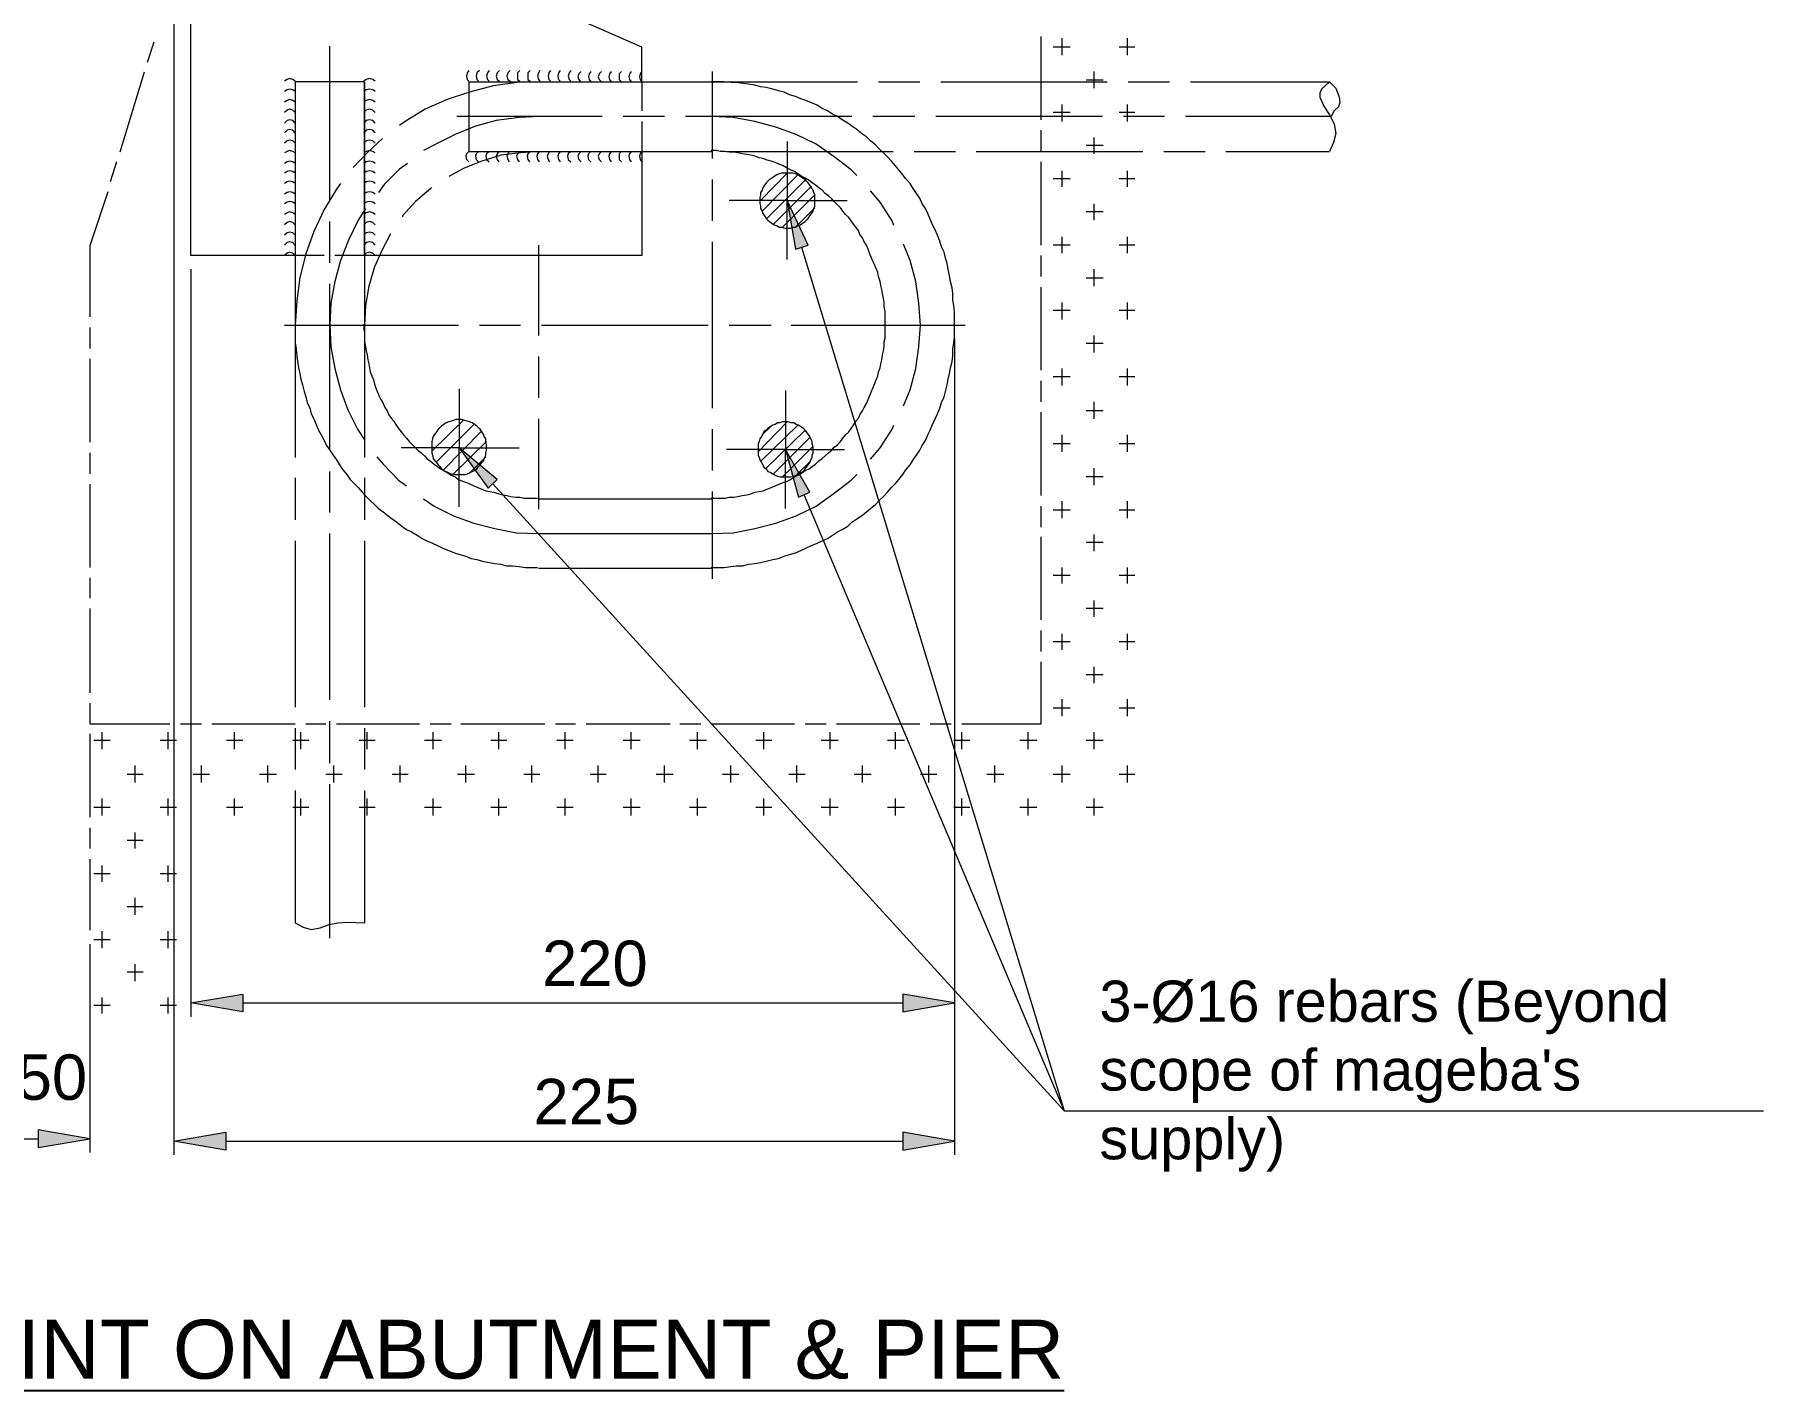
# Model space of a CAD drawing. Extents: x 25837 to 33401, y -1784 to 3293.
# Drawn here: x 26405 to 26583.3, y 2272.7 to 2412.5 of the extents above; entities that cross this region are included whole.
import ezdxf

# ---------------------------------------------------------------- set-up
doc = ezdxf.new("R2010")
doc.units = 0
doc.header["$LTSCALE"] = 200
doc.header["$MEASUREMENT"] = 0
doc.layers.add('DIM', color=152, linetype='CONTINUOUS')
doc.layers.add('H', color=7, linetype='CONTINUOUS', lineweight=100)
doc.layers.add('P', color=250, linetype='CONTINUOUS', lineweight=20)
doc.styles.add('SWISSEL', font='swissl.ttf')

msp = doc.modelspace()

# ---------------------------------------------------------------- hatches: boundary and pattern name
at = {"layer": 'H'}
for points in [[(26483.51, 2390.37), (26484.84, 2390.79), (26482.67, 2395.37)], [(26451.84, 2365.7), (26452.76, 2366.62), (26448.84, 2369.87)], [(26483.84, 2364.79), (26485.01, 2365.29), (26482.51, 2369.7)], [(26426.51, 2313.54), (26426.51, 2311.7), (26421.17, 2312.62)], [(26494.59, 2313.54), (26494.59, 2311.7), (26499.92, 2312.62)], [(26405.42, 2299.54), (26405.42, 2297.7), (26410.76, 2298.62)], [(26424.76, 2299.29), (26424.76, 2297.45), (26419.42, 2298.37)], [(26494.59, 2299.29), (26494.59, 2297.45), (26499.92, 2298.37)]]:
    msp.add_hatch(color=256, dxfattribs=at).paths.add_polyline_path(points)

# ---------------------------------------------------------------- linework, layer by layer
at = {"layer": 'P'}
for points in [[(26467.67, 2407.62), (26467.67, 2411.2), (26451.59, 2418.29)], [(26419.42, 2416.87), (26419.42, 2296.95)], [(26431.92, 2389.7), (26421.17, 2389.7), (26421.17, 2414.79)], [(26417.34, 2411.7), (26416.67, 2409.62)], [(26435.51, 2395.37), (26435.51, 2411.29)], [(26508.84, 2412.29), (26508.84, 2403.7)], [(26511.84, 2411.2), (26510.09, 2411.2)], [(26511.01, 2410.37), (26511.01, 2412.12)], [(26518.51, 2411.2), (26516.92, 2411.2)], [(26517.76, 2410.37), (26517.76, 2412.12)], [(26416.34, 2408.62), (26413.84, 2400.37)], [(26431.92, 2407.7), (26431.67, 2407.87), (26431.34, 2407.95), (26431.09, 2407.87), (26430.84, 2407.7)], [(26439.09, 2407.62), (26431.92, 2407.62)], [(26431.92, 2407.62), (26431.92, 2382.54)], [(26440.17, 2407.7), (26439.92, 2407.87), (26439.59, 2407.95), (26439.26, 2407.87), (26439.01, 2407.7)], [(26439.09, 2407.62), (26439.09, 2382.54)], [(26439.09, 2389.7), (26439.09, 2407.62)], [(26457.26, 2407.62), (26454.84, 2407.54), (26452.34, 2407.2), (26449.92, 2406.54), (26447.59, 2405.79), (26445.34, 2404.79), (26443.26, 2403.54), (26442.67, 2403.12)], [(26449.84, 2408.79), (26449.67, 2408.54), (26449.59, 2408.2), (26449.67, 2407.87), (26449.84, 2407.7)], [(26449.84, 2407.62), (26474.92, 2407.62)], [(26449.84, 2407.62), (26449.84, 2400.45)], [(26449.84, 2407.62), (26464.09, 2407.62)], [(26450.92, 2408.79), (26450.67, 2408.54), (26450.59, 2408.2), (26450.67, 2407.87), (26450.84, 2407.7)], [(26451.92, 2408.79), (26451.76, 2408.54), (26451.67, 2408.2), (26451.76, 2407.87), (26451.92, 2407.7)], [(26453.01, 2408.79), (26452.76, 2408.54), (26452.67, 2408.2), (26452.76, 2407.87), (26453.01, 2407.7)], [(26454.09, 2408.79), (26453.84, 2408.54), (26453.76, 2408.2), (26453.84, 2407.87), (26454.09, 2407.7)], [(26455.09, 2408.79), (26454.84, 2408.54), (26454.84, 2408.2), (26454.84, 2407.87), (26455.09, 2407.7)], [(26456.17, 2408.79), (26455.92, 2408.54), (26455.92, 2408.2), (26455.92, 2407.87), (26456.17, 2407.7)], [(26457.17, 2408.79), (26457.01, 2408.54), (26456.92, 2408.2), (26457.01, 2407.87), (26457.17, 2407.7)], [(26458.26, 2408.79), (26458.09, 2408.54), (26458.01, 2408.2), (26458.09, 2407.87), (26458.26, 2407.7)], [(26459.26, 2408.79), (26459.09, 2408.54), (26459.01, 2408.2), (26459.09, 2407.87), (26459.26, 2407.7)], [(26460.34, 2408.79), (26460.17, 2408.54), (26460.09, 2408.2), (26460.17, 2407.87), (26460.34, 2407.7)], [(26461.42, 2408.7), (26461.17, 2408.45), (26461.09, 2408.12), (26461.17, 2407.87), (26461.34, 2407.62)], [(26462.42, 2408.7), (26462.26, 2408.45), (26462.17, 2408.12), (26462.26, 2407.87), (26462.42, 2407.62)], [(26463.51, 2408.7), (26463.26, 2408.45), (26463.17, 2408.12), (26463.26, 2407.87), (26463.51, 2407.62)], [(26464.51, 2408.7), (26464.34, 2408.45), (26464.26, 2408.12), (26464.34, 2407.87), (26464.51, 2407.62)], [(26465.59, 2408.7), (26465.34, 2408.45), (26465.34, 2408.12), (26465.34, 2407.87), (26465.59, 2407.62)], [(26466.26, 2407.62), (26470.59, 2407.62)], [(26466.59, 2408.7), (26466.42, 2408.45), (26466.34, 2408.12), (26466.42, 2407.87), (26466.59, 2407.62)], [(26467.67, 2408.7), (26467.51, 2408.45), (26467.42, 2408.12), (26467.51, 2407.87), (26467.67, 2407.62)], [(26467.67, 2407.62), (26467.67, 2404.62)], [(26472.67, 2407.62), (26489.92, 2407.62)], [(26474.84, 2357.54), (26475.51, 2357.54), (26476.17, 2357.54), (26476.84, 2357.62), (26477.42, 2357.7), (26478.09, 2357.7), (26478.67, 2357.87), (26479.34, 2357.95), (26479.92, 2358.04), (26480.51, 2358.2), (26481.17, 2358.37), (26481.76, 2358.45), (26482.34, 2358.7), (26482.92, 2358.87), (26483.51, 2359.04), (26484.09, 2359.29), (26484.59, 2359.54), (26485.17, 2359.79), (26485.76, 2360.04), (26486.26, 2360.29), (26486.84, 2360.54), (26487.34, 2360.87), (26487.84, 2361.2), (26488.34, 2361.45), (26488.92, 2361.79), (26489.34, 2362.2), (26489.84, 2362.54), (26490.34, 2362.87), (26490.84, 2363.29), (26491.26, 2363.62), (26491.76, 2364.04), (26492.17, 2364.45), (26492.59, 2364.87), (26493.01, 2365.29), (26493.42, 2365.79), (26493.84, 2366.2), (26494.17, 2366.62), (26494.59, 2367.12), (26494.92, 2367.62), (26495.34, 2368.12), (26495.67, 2368.62), (26496.01, 2369.12), (26496.34, 2369.62), (26496.59, 2370.12), (26496.92, 2370.62), (26497.17, 2371.2), (26497.42, 2371.7), (26497.67, 2372.29), (26497.92, 2372.87), (26498.17, 2373.37), (26498.42, 2373.95), (26498.59, 2374.54), (26498.84, 2375.12), (26499.01, 2375.7), (26499.17, 2376.37), (26499.26, 2376.95), (26499.42, 2377.54), (26499.51, 2378.12), (26499.67, 2378.79), (26499.76, 2379.37), (26499.76, 2380.04), (26499.84, 2380.7), (26499.92, 2381.29), (26499.92, 2381.95), (26499.92, 2382.62), (26499.92, 2383.2), (26499.92, 2383.87), (26499.84, 2384.54), (26499.76, 2385.12), (26499.76, 2385.79), (26499.67, 2386.37), (26499.51, 2387.04), (26499.42, 2387.62), (26499.26, 2388.29), (26499.17, 2388.87), (26499.01, 2389.45), (26498.84, 2390.04), (26498.59, 2390.62), (26498.42, 2391.2), (26498.17, 2391.79), (26497.92, 2392.37), (26497.67, 2392.87), (26497.42, 2393.45), (26497.17, 2394.04), (26496.92, 2394.54), (26496.59, 2395.04), (26496.34, 2395.62), (26496.01, 2396.12), (26495.67, 2396.62), (26495.34, 2397.12), (26494.92, 2397.62), (26494.59, 2398.04), (26494.17, 2398.54), (26493.84, 2398.95), (26493.42, 2399.45), (26493.01, 2399.87), (26492.59, 2400.29), (26492.17, 2400.7), (26491.76, 2401.12), (26491.26, 2401.54), (26490.84, 2401.95), (26490.34, 2402.29), (26489.84, 2402.7), (26489.34, 2403.04), (26488.92, 2403.37), (26488.34, 2403.7), (26487.84, 2404.04), (26487.34, 2404.29), (26486.84, 2404.62), (26486.26, 2404.87), (26485.76, 2405.2), (26485.17, 2405.45), (26484.59, 2405.7), (26484.09, 2405.87), (26483.51, 2406.12), (26482.92, 2406.29), (26482.34, 2406.54), (26481.76, 2406.7), (26481.17, 2406.87), (26480.51, 2407.04), (26479.92, 2407.12), (26479.34, 2407.29), (26478.67, 2407.37), (26478.09, 2407.45), (26477.42, 2407.54), (26476.84, 2407.54), (26476.17, 2407.62), (26475.51, 2407.62), (26474.84, 2407.62)], [(26474.92, 2408.7), (26474.92, 2399.7)], [(26492.09, 2407.62), (26496.34, 2407.62)], [(26498.51, 2407.62), (26515.67, 2407.62)], [(26515.26, 2407.79), (26513.51, 2407.79)], [(26514.34, 2406.95), (26514.34, 2408.7)], [(26517.84, 2407.62), (26522.09, 2407.62)], [(26524.26, 2407.62), (26538.59, 2407.62)], [(26538.59, 2407.62), (26537.76, 2406.87), (26537.59, 2406.45), (26537.59, 2406.04), (26538.01, 2405.12), (26538.59, 2404.2), (26539.09, 2403.29), (26539.26, 2402.29), (26539.01, 2401.37), (26538.59, 2400.45)], [(26538.59, 2407.62), (26539.26, 2406.95), (26539.59, 2406.04), (26539.67, 2405.54), (26539.51, 2405.04), (26539.09, 2404.62), (26538.76, 2404.04)], [(26431.92, 2406.62), (26431.67, 2406.79), (26431.34, 2406.87), (26431.09, 2406.79), (26430.84, 2406.62)], [(26431.92, 2405.54), (26431.67, 2405.7), (26431.34, 2405.79), (26431.09, 2405.7), (26430.84, 2405.54)], [(26440.17, 2406.62), (26439.92, 2406.79), (26439.59, 2406.87), (26439.26, 2406.79), (26439.01, 2406.62)], [(26440.17, 2405.54), (26439.92, 2405.7), (26439.59, 2405.79), (26439.26, 2405.7), (26439.01, 2405.54)], [(26511.01, 2403.54), (26511.01, 2405.29)], [(26517.76, 2403.54), (26517.76, 2405.29)], [(26431.92, 2404.45), (26431.67, 2404.7), (26431.34, 2404.79), (26431.09, 2404.7), (26430.84, 2404.45)], [(26431.92, 2403.37), (26431.67, 2403.62), (26431.34, 2403.7), (26431.09, 2403.62), (26430.84, 2403.37)], [(26440.17, 2404.45), (26439.92, 2404.7), (26439.59, 2404.79), (26439.26, 2404.7), (26439.01, 2404.45)], [(26440.17, 2403.37), (26439.92, 2403.62), (26439.59, 2403.7), (26439.26, 2403.62), (26439.01, 2403.37)], [(26457.17, 2404.04), (26455.01, 2403.95), (26452.67, 2403.62), (26450.51, 2403.04), (26448.42, 2402.2), (26446.42, 2401.2), (26445.17, 2400.54)], [(26463.59, 2404.04), (26448.59, 2404.04)], [(26470.01, 2404.04), (26465.76, 2404.04)], [(26467.67, 2403.54), (26467.67, 2400.45)], [(26489.34, 2404.04), (26472.17, 2404.04)], [(26489.84, 2397.95), (26489.26, 2398.54), (26487.51, 2399.87), (26485.67, 2401.2), (26483.59, 2402.2), (26481.51, 2402.95), (26479.34, 2403.54), (26477.09, 2403.95), (26474.92, 2404.04)], [(26495.84, 2404.04), (26491.51, 2404.04)], [(26515.17, 2404.04), (26498.01, 2404.04)], [(26511.84, 2404.45), (26510.09, 2404.45)], [(26518.51, 2404.45), (26516.92, 2404.45)], [(26521.59, 2404.04), (26517.34, 2404.04)], [(26538.76, 2404.04), (26523.76, 2404.04)], [(26431.92, 2402.37), (26431.67, 2402.62), (26431.34, 2402.7), (26431.09, 2402.62), (26430.84, 2402.37)], [(26440.92, 2401.79), (26439.42, 2400.37), (26437.92, 2398.79)], [(26440.17, 2402.37), (26439.92, 2402.62), (26439.59, 2402.7), (26439.26, 2402.62), (26439.01, 2402.37)], [(26508.84, 2402.62), (26508.84, 2400.45)], [(26514.34, 2400.2), (26514.34, 2401.87)], [(26431.92, 2401.29), (26431.67, 2401.54), (26431.34, 2401.62), (26431.09, 2401.54), (26430.84, 2401.29)], [(26431.92, 2400.29), (26431.67, 2400.45), (26431.34, 2400.54), (26431.09, 2400.45), (26430.84, 2400.29)], [(26440.17, 2401.29), (26439.92, 2401.54), (26439.59, 2401.62), (26439.26, 2401.54), (26439.01, 2401.29)], [(26440.17, 2400.29), (26439.92, 2400.45), (26439.59, 2400.54), (26439.26, 2400.45), (26439.01, 2400.29)], [(26467.67, 2400.45), (26467.67, 2389.7), (26439.09, 2389.7)], [(26457.17, 2400.45), (26455.17, 2400.29), (26453.17, 2400.04), (26451.17, 2399.45), (26449.34, 2398.7), (26447.76, 2397.87)], [(26449.84, 2400.45), (26449.59, 2400.2), (26449.51, 2399.95), (26449.59, 2399.62), (26449.84, 2399.37)], [(26449.84, 2400.45), (26474.92, 2400.45)], [(26450.84, 2400.45), (26450.59, 2400.2), (26450.51, 2399.95), (26450.59, 2399.62), (26450.84, 2399.37)], [(26451.92, 2400.45), (26451.67, 2400.2), (26451.59, 2399.95), (26451.67, 2399.62), (26451.92, 2399.37)], [(26452.92, 2400.45), (26452.76, 2400.2), (26452.67, 2399.95), (26452.76, 2399.62), (26452.92, 2399.37)], [(26454.01, 2400.45), (26453.84, 2400.2), (26453.76, 2399.95), (26453.84, 2399.62), (26454.01, 2399.37)], [(26455.01, 2400.45), (26454.84, 2400.2), (26454.76, 2399.95), (26454.84, 2399.62), (26455.01, 2399.37)], [(26456.09, 2400.45), (26455.92, 2400.2), (26455.84, 2399.95), (26455.92, 2399.62), (26456.09, 2399.37)], [(26457.09, 2400.45), (26456.92, 2400.2), (26456.84, 2399.95), (26456.92, 2399.62), (26457.09, 2399.37)], [(26457.17, 2400.45), (26467.84, 2400.45)], [(26458.17, 2400.45), (26458.01, 2400.2), (26457.92, 2399.95), (26458.01, 2399.62), (26458.17, 2399.37)], [(26459.26, 2400.45), (26459.09, 2400.2), (26459.01, 2399.95), (26459.09, 2399.62), (26459.26, 2399.37)], [(26460.34, 2400.45), (26460.09, 2400.2), (26460.01, 2399.95), (26460.09, 2399.62), (26460.34, 2399.37)], [(26461.42, 2400.45), (26461.17, 2400.2), (26461.09, 2399.95), (26461.17, 2399.62), (26461.42, 2399.37)], [(26462.42, 2400.45), (26462.17, 2400.2), (26462.09, 2399.95), (26462.17, 2399.62), (26462.42, 2399.37)], [(26463.51, 2400.45), (26463.26, 2400.2), (26463.17, 2399.95), (26463.26, 2399.62), (26463.51, 2399.37)], [(26464.51, 2400.45), (26464.34, 2400.2), (26464.26, 2399.95), (26464.34, 2399.62), (26464.51, 2399.37)], [(26465.59, 2400.45), (26465.34, 2400.2), (26465.34, 2399.95), (26465.34, 2399.62), (26465.59, 2399.37)], [(26466.59, 2400.45), (26466.42, 2400.2), (26466.34, 2399.95), (26466.42, 2399.62), (26466.59, 2399.37)], [(26467.67, 2400.45), (26467.51, 2400.2), (26467.42, 2399.95), (26467.51, 2399.62), (26467.67, 2399.37)], [(26470.01, 2400.45), (26474.26, 2400.45)], [(26474.84, 2364.7), (26475.34, 2364.7), (26475.76, 2364.7), (26476.26, 2364.7), (26476.67, 2364.79), (26477.17, 2364.79), (26477.59, 2364.87), (26478.01, 2364.95), (26478.51, 2365.04), (26478.92, 2365.12), (26479.34, 2365.29), (26479.76, 2365.37), (26480.17, 2365.45), (26480.59, 2365.62), (26481.01, 2365.79), (26481.42, 2365.95), (26481.84, 2366.12), (26482.26, 2366.29), (26482.67, 2366.45), (26483.01, 2366.62), (26483.42, 2366.87), (26483.76, 2367.04), (26484.17, 2367.29), (26484.51, 2367.54), (26484.92, 2367.7), (26485.26, 2367.95), (26485.59, 2368.2), (26485.92, 2368.54), (26486.26, 2368.79), (26486.59, 2369.04), (26486.92, 2369.37), (26487.26, 2369.62), (26487.51, 2369.95), (26487.84, 2370.2), (26488.17, 2370.54), (26488.42, 2370.87), (26488.67, 2371.2), (26489.01, 2371.54), (26489.26, 2371.87), (26489.51, 2372.2), (26489.76, 2372.62), (26490.01, 2372.95), (26490.17, 2373.29), (26490.42, 2373.7), (26490.59, 2374.04), (26490.84, 2374.45), (26491.01, 2374.87), (26491.17, 2375.2), (26491.34, 2375.62), (26491.51, 2376.04), (26491.67, 2376.45), (26491.84, 2376.87), (26492.01, 2377.29), (26492.09, 2377.7), (26492.26, 2378.12), (26492.34, 2378.54), (26492.42, 2378.95), (26492.51, 2379.45), (26492.59, 2379.87), (26492.67, 2380.29), (26492.67, 2380.79), (26492.76, 2381.2), (26492.76, 2381.7), (26492.76, 2382.12), (26492.76, 2382.62), (26492.76, 2383.04), (26492.76, 2383.54), (26492.76, 2383.95), (26492.67, 2384.45), (26492.67, 2384.87), (26492.59, 2385.29), (26492.51, 2385.79), (26492.42, 2386.2), (26492.34, 2386.62), (26492.26, 2387.04), (26492.09, 2387.54), (26492.01, 2387.95), (26491.84, 2388.37), (26491.67, 2388.79), (26491.51, 2389.12), (26491.34, 2389.54), (26491.17, 2389.95), (26491.01, 2390.37), (26490.84, 2390.79), (26490.59, 2391.12), (26490.42, 2391.54), (26490.17, 2391.87), (26490.01, 2392.29), (26489.76, 2392.62), (26489.51, 2392.95), (26489.26, 2393.29), (26489.01, 2393.62), (26488.67, 2393.95), (26488.42, 2394.29), (26488.17, 2394.62), (26487.84, 2394.95), (26487.51, 2395.29), (26487.26, 2395.54), (26486.92, 2395.87), (26486.59, 2396.12), (26486.26, 2396.45), (26485.92, 2396.7), (26485.59, 2396.95), (26485.26, 2397.2), (26484.92, 2397.45), (26484.51, 2397.7), (26484.17, 2397.87), (26483.76, 2398.12), (26483.42, 2398.37), (26483.01, 2398.54), (26482.67, 2398.7), (26482.26, 2398.95), (26481.84, 2399.12), (26481.42, 2399.29), (26481.01, 2399.45), (26480.59, 2399.54), (26480.17, 2399.7), (26479.76, 2399.79), (26479.34, 2399.95), (26478.92, 2400.04), (26478.51, 2400.12), (26478.01, 2400.2), (26477.59, 2400.29), (26477.17, 2400.37), (26476.67, 2400.37), (26476.26, 2400.45), (26475.76, 2400.45), (26475.34, 2400.54), (26474.84, 2400.54)], [(26476.42, 2400.45), (26493.59, 2400.45)], [(26482.67, 2401.45), (26482.67, 2395.37), (26476.67, 2395.37)], [(26495.76, 2400.45), (26500.01, 2400.45)], [(26502.17, 2400.45), (26519.34, 2400.45)], [(26515.26, 2401.04), (26513.51, 2401.04)], [(26521.51, 2400.45), (26525.76, 2400.45)], [(26527.92, 2400.45), (26538.59, 2400.45)], [(26413.51, 2399.37), (26412.84, 2397.29)], [(26431.92, 2399.2), (26431.67, 2399.37), (26431.34, 2399.45), (26431.09, 2399.37), (26430.84, 2399.2)], [(26431.92, 2398.2), (26431.67, 2398.37), (26431.34, 2398.45), (26431.09, 2398.37), (26430.84, 2398.2)], [(26440.17, 2399.2), (26439.92, 2399.37), (26439.59, 2399.45), (26439.26, 2399.37), (26439.01, 2399.2)], [(26440.17, 2398.2), (26439.92, 2398.37), (26439.59, 2398.45), (26439.26, 2398.37), (26439.01, 2398.2)], [(26443.51, 2399.2), (26442.67, 2398.62), (26441.09, 2397.04), (26440.51, 2396.2)], [(26482.67, 2398.2), (26482.42, 2398.2), (26482.09, 2398.2), (26481.84, 2398.12), (26481.59, 2398.04), (26481.34, 2397.87), (26481.09, 2397.7), (26480.84, 2397.54), (26480.67, 2397.37), (26480.51, 2397.2), (26480.34, 2396.95), (26480.17, 2396.7), (26480.09, 2396.45), (26479.92, 2396.2), (26479.92, 2395.95), (26479.84, 2395.7), (26479.84, 2395.37), (26479.84, 2395.12), (26479.92, 2394.79), (26479.92, 2394.54), (26480.09, 2394.29), (26480.17, 2394.04), (26480.34, 2393.79), (26480.51, 2393.54), (26480.67, 2393.37), (26480.84, 2393.2), (26481.09, 2393.04), (26481.34, 2392.87), (26481.59, 2392.79), (26481.84, 2392.62), (26482.09, 2392.62), (26482.42, 2392.54), (26482.67, 2392.54), (26483.01, 2392.54), (26483.26, 2392.62), (26483.51, 2392.62), (26483.76, 2392.79), (26484.01, 2392.87), (26484.26, 2393.04), (26484.51, 2393.2), (26484.67, 2393.37), (26484.84, 2393.54), (26485.01, 2393.79), (26485.17, 2394.04), (26485.34, 2394.29), (26485.42, 2394.54), (26485.51, 2394.79), (26485.51, 2395.12), (26485.51, 2395.37), (26485.51, 2395.7), (26485.51, 2395.95), (26485.42, 2396.2), (26485.34, 2396.45), (26485.17, 2396.7), (26485.01, 2396.95), (26484.84, 2397.2), (26484.67, 2397.37), (26484.51, 2397.54), (26484.26, 2397.7), (26484.01, 2397.87), (26483.76, 2398.04), (26483.51, 2398.12), (26483.26, 2398.2), (26483.01, 2398.2), (26482.67, 2398.2)], [(26479.92, 2395.37), (26482.67, 2398.2)], [(26508.84, 2399.37), (26508.84, 2390.79)], [(26511.01, 2396.79), (26511.01, 2398.45)], [(26517.76, 2396.79), (26517.76, 2398.45)], [(26431.92, 2397.12), (26431.67, 2397.29), (26431.34, 2397.37), (26431.09, 2397.29), (26430.84, 2397.12)], [(26436.59, 2397.12), (26436.17, 2396.54), (26434.92, 2394.45), (26433.84, 2392.2), (26433.01, 2389.87), (26432.42, 2387.45), (26432.09, 2385.04), (26431.92, 2382.54)], [(26440.17, 2397.12), (26439.92, 2397.29), (26439.59, 2397.37), (26439.26, 2397.29), (26439.01, 2397.12)], [(26446.01, 2396.7), (26445.92, 2396.62), (26444.34, 2395.29), (26443.01, 2393.79), (26443.01, 2393.7)], [(26474.92, 2397.54), (26474.92, 2393.29)], [(26480.09, 2394.29), (26483.76, 2398.04)], [(26480.51, 2393.45), (26484.59, 2397.54)], [(26481.26, 2392.95), (26485.17, 2396.87)], [(26493.67, 2392.79), (26493.51, 2393.29), (26492.26, 2395.2), (26491.26, 2396.37)], [(26511.84, 2397.62), (26510.09, 2397.62)], [(26518.51, 2397.62), (26516.92, 2397.62)], [(26412.59, 2396.29), (26410.76, 2390.7)], [(26431.92, 2396.04), (26431.67, 2396.2), (26431.34, 2396.29), (26431.09, 2396.2), (26430.84, 2396.04)], [(26431.92, 2395.04), (26431.67, 2395.2), (26431.34, 2395.29), (26431.09, 2395.2), (26430.84, 2395.04)], [(26440.17, 2396.04), (26439.92, 2396.2), (26439.59, 2396.29), (26439.26, 2396.2), (26439.01, 2396.04)], [(26440.17, 2395.04), (26439.92, 2395.2), (26439.59, 2395.29), (26439.26, 2395.2), (26439.01, 2395.04)], [(26482.17, 2392.62), (26485.51, 2395.95)], [(26483.51, 2390.37), (26484.84, 2390.79), (26482.67, 2395.37), (26483.51, 2390.37)], [(26482.67, 2389.29), (26482.67, 2395.37), (26488.84, 2395.37)], [(26483.51, 2392.62), (26485.51, 2394.62)], [(26514.34, 2393.37), (26514.34, 2395.04)], [(26431.92, 2393.95), (26431.67, 2394.12), (26431.34, 2394.2), (26431.09, 2394.12), (26430.84, 2393.95)], [(26431.92, 2392.87), (26431.67, 2393.12), (26431.34, 2393.2), (26431.09, 2393.12), (26430.84, 2392.87)], [(26439.17, 2394.54), (26438.42, 2393.37), (26437.42, 2391.29), (26436.59, 2389.2), (26436.01, 2387.04), (26435.59, 2384.79), (26435.51, 2382.54)], [(26435.51, 2388.95), (26435.51, 2393.2)], [(26440.17, 2393.95), (26439.92, 2394.12), (26439.59, 2394.2), (26439.26, 2394.12), (26439.01, 2393.95)], [(26440.17, 2392.87), (26439.92, 2393.12), (26439.59, 2393.2), (26439.26, 2393.12), (26439.01, 2392.87)], [(26515.26, 2394.2), (26513.51, 2394.2)], [(26431.92, 2391.79), (26431.67, 2392.04), (26431.34, 2392.12), (26431.09, 2392.04), (26430.84, 2391.79)], [(26431.92, 2390.79), (26431.67, 2391.04), (26431.34, 2391.12), (26431.09, 2391.04), (26430.84, 2390.79)], [(26440.17, 2391.79), (26439.92, 2392.04), (26439.59, 2392.12), (26439.26, 2392.04), (26439.01, 2391.79)], [(26440.17, 2390.79), (26439.92, 2391.04), (26439.59, 2391.12), (26439.26, 2391.04), (26439.01, 2390.79)], [(26441.76, 2391.95), (26440.92, 2390.37), (26440.09, 2388.54), (26439.51, 2386.54), (26439.17, 2384.54), (26439.09, 2382.54)], [(26474.92, 2391.12), (26474.92, 2373.95)], [(26511.01, 2389.95), (26511.01, 2391.62)], [(26517.76, 2389.95), (26517.76, 2391.62)], [(26410.76, 2390.7), (26410.76, 2383.37)], [(26431.92, 2389.7), (26431.67, 2389.95), (26431.34, 2390.04), (26431.09, 2389.95), (26430.84, 2389.7)], [(26434.92, 2389.7), (26431.92, 2389.7)], [(26439.09, 2389.7), (26436.01, 2389.7)], [(26440.17, 2389.7), (26439.92, 2389.95), (26439.59, 2390.04), (26439.26, 2389.95), (26439.01, 2389.7)], [(26457.01, 2390.79), (26457.01, 2381.45)], [(26511.26, 2301.45), (26484.17, 2390.54)], [(26494.67, 2374.2), (26495.34, 2375.87), (26495.92, 2378.04), (26496.26, 2380.29), (26496.42, 2382.54), (26496.26, 2384.79), (26495.92, 2387.04), (26495.34, 2389.2), (26494.67, 2390.87)], [(26508.84, 2389.7), (26508.84, 2387.54)], [(26511.84, 2390.79), (26510.09, 2390.79)], [(26518.51, 2390.79), (26516.92, 2390.79)], [(26421.17, 2388.29), (26421.17, 2311.2)], [(26514.34, 2386.54), (26514.34, 2388.29)], [(26435.51, 2369.62), (26435.51, 2386.79)], [(26508.84, 2386.45), (26508.84, 2377.87)], [(26515.26, 2387.37), (26513.51, 2387.37)], [(26511.84, 2384.04), (26510.09, 2384.04)], [(26511.01, 2383.12), (26511.01, 2384.87)], [(26518.51, 2384.04), (26516.92, 2384.04)], [(26517.76, 2383.12), (26517.76, 2384.87)], [(26410.76, 2382.29), (26410.76, 2380.12)], [(26430.84, 2382.54), (26448.76, 2382.54)], [(26431.92, 2382.62), (26431.92, 2381.95), (26431.92, 2381.29), (26431.92, 2380.7), (26432.01, 2380.04), (26432.09, 2379.37), (26432.17, 2378.79), (26432.26, 2378.12), (26432.42, 2377.54), (26432.51, 2376.95), (26432.67, 2376.37), (26432.84, 2375.7), (26433.01, 2375.12), (26433.17, 2374.54), (26433.42, 2373.95), (26433.59, 2373.37), (26433.84, 2372.87), (26434.09, 2372.29), (26434.34, 2371.7), (26434.59, 2371.2), (26434.92, 2370.62), (26435.17, 2370.12), (26435.51, 2369.62), (26435.84, 2369.12), (26436.17, 2368.62), (26436.51, 2368.12), (26436.84, 2367.62), (26437.26, 2367.12), (26437.59, 2366.62), (26438.01, 2366.2), (26438.42, 2365.79), (26438.84, 2365.29), (26439.26, 2364.87), (26439.67, 2364.45), (26440.09, 2364.04), (26440.51, 2363.62), (26441.01, 2363.29), (26441.51, 2362.87), (26441.92, 2362.54), (26442.42, 2362.2), (26442.92, 2361.79), (26443.42, 2361.45), (26443.92, 2361.2), (26444.51, 2360.87), (26445.01, 2360.54), (26445.51, 2360.29), (26446.09, 2360.04), (26446.59, 2359.79), (26447.17, 2359.54), (26447.76, 2359.29), (26448.34, 2359.04), (26448.92, 2358.87), (26449.51, 2358.7), (26450.09, 2358.45), (26450.67, 2358.37), (26451.26, 2358.2), (26451.92, 2358.04), (26452.51, 2357.95), (26453.09, 2357.87), (26453.76, 2357.7), (26454.34, 2357.7), (26455.01, 2357.62), (26455.67, 2357.54), (26456.26, 2357.54), (26456.92, 2357.54)], [(26431.92, 2382.54), (26431.92, 2368.87)], [(26435.51, 2382.54), (26435.59, 2380.29), (26436.01, 2378.04), (26436.59, 2375.87), (26437.34, 2373.79), (26438.34, 2371.79), (26439.09, 2370.7)], [(26439.01, 2382.62), (26439.01, 2382.12), (26439.09, 2381.7), (26439.09, 2381.2), (26439.09, 2380.79), (26439.17, 2380.29), (26439.26, 2379.87), (26439.34, 2379.45), (26439.42, 2378.95), (26439.51, 2378.54), (26439.59, 2378.12), (26439.67, 2377.7), (26439.84, 2377.29), (26440.01, 2376.87), (26440.09, 2376.45), (26440.26, 2376.04), (26440.42, 2375.62), (26440.59, 2375.2), (26440.76, 2374.87), (26441.01, 2374.45), (26441.17, 2374.04), (26441.42, 2373.7), (26441.59, 2373.29), (26441.84, 2372.95), (26442.09, 2372.62), (26442.34, 2372.2), (26442.59, 2371.87), (26442.84, 2371.54), (26443.09, 2371.2), (26443.42, 2370.87), (26443.67, 2370.54), (26444.01, 2370.2), (26444.26, 2369.95), (26444.59, 2369.62), (26444.92, 2369.37), (26445.26, 2369.04), (26445.51, 2368.79), (26445.84, 2368.54), (26446.26, 2368.2), (26446.59, 2367.95), (26446.92, 2367.7), (26447.26, 2367.54), (26447.67, 2367.29), (26448.01, 2367.04), (26448.42, 2366.87), (26448.76, 2366.62), (26449.17, 2366.45), (26449.59, 2366.29), (26450.01, 2366.12), (26450.34, 2365.95), (26450.76, 2365.79), (26451.17, 2365.62), (26451.59, 2365.45), (26452.01, 2365.37), (26452.42, 2365.29), (26452.92, 2365.12), (26453.34, 2365.04), (26453.76, 2364.95), (26454.17, 2364.87), (26454.67, 2364.79), (26455.09, 2364.79), (26455.59, 2364.7), (26456.01, 2364.7), (26456.51, 2364.7), (26456.92, 2364.7)], [(26439.09, 2382.54), (26439.09, 2368.87)], [(26450.92, 2382.54), (26455.17, 2382.54)], [(26457.34, 2382.54), (26474.51, 2382.54)], [(26476.67, 2382.54), (26481.01, 2382.54)], [(26483.09, 2382.54), (26501.01, 2382.54)], [(26499.92, 2381.12), (26499.92, 2296.95)], [(26499.92, 2381.12), (26499.92, 2311.2)], [(26515.26, 2380.62), (26513.51, 2380.62)], [(26514.34, 2379.7), (26514.34, 2381.45)], [(26410.76, 2379.04), (26410.76, 2370.45)], [(26457.01, 2379.29), (26457.01, 2375.04)], [(26508.84, 2376.79), (26508.84, 2374.62)], [(26511.84, 2377.2), (26510.09, 2377.2)], [(26511.01, 2376.29), (26511.01, 2378.04)], [(26518.51, 2377.2), (26516.92, 2377.2)], [(26517.76, 2376.29), (26517.76, 2378.04)], [(26448.84, 2375.95), (26448.84, 2369.87), (26442.84, 2369.87)], [(26482.51, 2375.79), (26482.51, 2369.7), (26488.59, 2369.7)], [(26508.84, 2373.54), (26508.84, 2364.95)], [(26515.26, 2373.7), (26513.51, 2373.7)], [(26514.34, 2372.87), (26514.34, 2374.62)], [(26448.84, 2372.79), (26448.51, 2372.79), (26448.26, 2372.7), (26448.01, 2372.62), (26447.76, 2372.54), (26447.51, 2372.45), (26447.26, 2372.29), (26447.01, 2372.12), (26446.84, 2371.95), (26446.67, 2371.79), (26446.51, 2371.54), (26446.34, 2371.29), (26446.17, 2371.04), (26446.09, 2370.79), (26446.01, 2370.54), (26446.01, 2370.2), (26446.01, 2369.95), (26446.01, 2369.62), (26446.01, 2369.37), (26446.09, 2369.12), (26446.17, 2368.79), (26446.34, 2368.54), (26446.51, 2368.37), (26446.67, 2368.12), (26446.84, 2367.95), (26447.01, 2367.7), (26447.26, 2367.54), (26447.51, 2367.45), (26447.76, 2367.29), (26448.01, 2367.2), (26448.26, 2367.12), (26448.51, 2367.12), (26448.84, 2367.12), (26449.09, 2367.12), (26449.42, 2367.12), (26449.67, 2367.2), (26449.92, 2367.29), (26450.17, 2367.45), (26450.42, 2367.54), (26450.67, 2367.7), (26450.84, 2367.95), (26451.01, 2368.12), (26451.17, 2368.37), (26451.34, 2368.54), (26451.42, 2368.79), (26451.59, 2369.12), (26451.59, 2369.37), (26451.67, 2369.62), (26451.67, 2369.95), (26451.67, 2370.2), (26451.59, 2370.54), (26451.59, 2370.79), (26451.42, 2371.04), (26451.34, 2371.29), (26451.17, 2371.54), (26451.01, 2371.79), (26450.84, 2371.95), (26450.67, 2372.12), (26450.42, 2372.29), (26450.17, 2372.45), (26449.92, 2372.54), (26449.67, 2372.62), (26449.42, 2372.7), (26449.09, 2372.79), (26448.84, 2372.79)], [(26446.01, 2369.54), (26449.26, 2372.7)], [(26446.42, 2368.37), (26450.34, 2372.29)], [(26447.17, 2367.54), (26451.17, 2371.62)], [(26457.01, 2372.87), (26457.01, 2363.54)], [(26474.92, 2371.79), (26474.92, 2367.54)], [(26482.51, 2372.54), (26482.17, 2372.54), (26481.92, 2372.45), (26481.67, 2372.45), (26481.42, 2372.29), (26481.17, 2372.2), (26480.92, 2372.04), (26480.67, 2371.87), (26480.51, 2371.7), (26480.26, 2371.54), (26480.17, 2371.29), (26480.01, 2371.04), (26479.84, 2370.79), (26479.76, 2370.54), (26479.67, 2370.29), (26479.67, 2369.95), (26479.67, 2369.7), (26479.67, 2369.37), (26479.67, 2369.12), (26479.76, 2368.87), (26479.84, 2368.62), (26480.01, 2368.37), (26480.17, 2368.12), (26480.26, 2367.87), (26480.51, 2367.7), (26480.67, 2367.45), (26480.92, 2367.37), (26481.17, 2367.2), (26481.42, 2367.04), (26481.67, 2366.95), (26481.92, 2366.87), (26482.17, 2366.87), (26482.51, 2366.87), (26482.76, 2366.87), (26483.09, 2366.87), (26483.34, 2366.95), (26483.59, 2367.04), (26483.84, 2367.2), (26484.09, 2367.37), (26484.34, 2367.45), (26484.51, 2367.7), (26484.67, 2367.87), (26484.84, 2368.12), (26485.01, 2368.37), (26485.09, 2368.62), (26485.26, 2368.87), (26485.26, 2369.12), (26485.34, 2369.37), (26485.34, 2369.7), (26485.34, 2369.95), (26485.26, 2370.29), (26485.26, 2370.54), (26485.09, 2370.79), (26485.01, 2371.04), (26484.84, 2371.29), (26484.67, 2371.54), (26484.51, 2371.7), (26484.34, 2371.87), (26484.09, 2372.04), (26483.84, 2372.2), (26483.59, 2372.29), (26483.34, 2372.45), (26483.09, 2372.45), (26482.76, 2372.54), (26482.51, 2372.54)], [(26479.67, 2369.45), (26482.67, 2372.54)], [(26479.92, 2368.45), (26483.76, 2372.2)], [(26480.09, 2371.2), (26481.01, 2372.12)], [(26480.42, 2367.7), (26484.51, 2371.7)], [(26491.26, 2368.7), (26492.26, 2369.87), (26493.51, 2371.79), (26493.67, 2372.2)], [(26448.17, 2367.12), (26451.67, 2370.54)], [(26451.84, 2365.7), (26452.76, 2366.62), (26448.84, 2369.87), (26451.84, 2365.7)], [(26448.84, 2363.79), (26448.84, 2369.87), (26455.01, 2369.87)], [(26482.51, 2363.62), (26482.51, 2369.7), (26476.42, 2369.7)], [(26481.17, 2367.12), (26485.01, 2370.95)], [(26482.17, 2366.87), (26485.34, 2370.04)], [(26483.84, 2364.79), (26485.01, 2365.29), (26482.51, 2369.7), (26483.84, 2364.79)], [(26511.84, 2370.29), (26510.09, 2370.29)], [(26511.01, 2369.45), (26511.01, 2371.2)], [(26518.51, 2370.29), (26516.92, 2370.29)], [(26517.76, 2369.45), (26517.76, 2371.2)], [(26410.76, 2369.37), (26410.76, 2367.2)], [(26440.34, 2368.95), (26441.01, 2368.2), (26442.59, 2366.54), (26443.42, 2365.95)], [(26449.84, 2367.2), (26451.59, 2368.95)], [(26483.67, 2367.12), (26485.09, 2368.54)], [(26410.76, 2366.12), (26410.76, 2357.54)], [(26431.92, 2366.79), (26431.92, 2362.45)], [(26435.51, 2363.2), (26435.51, 2367.45)], [(26439.09, 2366.79), (26439.09, 2362.45)], [(26583.35, 2301.45), (26511.26, 2301.45), (26452.26, 2366.2)], [(26474.92, 2361.04), (26477.09, 2361.12), (26479.34, 2361.54), (26481.51, 2362.12), (26483.59, 2362.87), (26485.67, 2363.87), (26487.51, 2365.2), (26489.26, 2366.54), (26489.84, 2367.12)], [(26515.26, 2366.87), (26513.51, 2366.87)], [(26514.34, 2366.04), (26514.34, 2367.79)], [(26445.17, 2364.62), (26446.26, 2363.87), (26448.26, 2362.87), (26450.34, 2362.12), (26452.51, 2361.54), (26454.76, 2361.12), (26457.01, 2361.04)], [(26457.01, 2364.62), (26474.92, 2364.62)], [(26474.92, 2365.37), (26474.92, 2356.37)], [(26511.26, 2301.45), (26484.42, 2365.04)], [(26511.01, 2362.62), (26511.01, 2364.37)], [(26517.76, 2362.62), (26517.76, 2364.37)], [(26508.84, 2363.87), (26508.84, 2361.7)], [(26511.84, 2363.45), (26510.09, 2363.45)], [(26518.51, 2363.45), (26516.92, 2363.45)], [(26435.51, 2343.87), (26435.51, 2361.04)], [(26457.01, 2361.04), (26474.92, 2361.04)], [(26508.84, 2360.7), (26508.84, 2352.12)], [(26514.34, 2359.2), (26514.34, 2360.95)], [(26431.92, 2360.29), (26431.92, 2343.12)], [(26439.09, 2360.29), (26439.09, 2343.12)], [(26515.26, 2360.12), (26513.51, 2360.12)], [(26457.01, 2357.45), (26474.92, 2357.45)], [(26511.01, 2355.87), (26511.01, 2357.54)], [(26517.76, 2355.87), (26517.76, 2357.54)], [(26410.76, 2356.45), (26410.76, 2354.37)], [(26511.84, 2356.7), (26510.09, 2356.7)], [(26518.51, 2356.7), (26516.92, 2356.7)], [(26514.34, 2352.45), (26514.34, 2354.12)], [(26410.76, 2353.29), (26410.76, 2344.62)], [(26515.26, 2353.29), (26513.51, 2353.29)], [(26508.84, 2351.04), (26508.84, 2348.87)], [(26511.01, 2349.04), (26511.01, 2350.7)], [(26517.76, 2349.04), (26517.76, 2350.7)], [(26511.84, 2349.87), (26510.09, 2349.87)], [(26518.51, 2349.87), (26516.92, 2349.87)], [(26508.84, 2347.79), (26508.84, 2341.37)], [(26515.26, 2346.45), (26513.51, 2346.45)], [(26514.34, 2345.62), (26514.34, 2347.29)], [(26410.76, 2343.54), (26410.76, 2341.45)], [(26511.84, 2343.04), (26510.09, 2343.04)], [(26511.01, 2342.2), (26511.01, 2343.95)], [(26518.51, 2343.04), (26516.92, 2343.04)], [(26517.76, 2342.2), (26517.76, 2343.95)], [(26419.01, 2341.37), (26410.76, 2341.37)], [(26422.26, 2341.37), (26420.09, 2341.37)], [(26431.92, 2341.37), (26423.34, 2341.37)], [(26435.09, 2341.37), (26433.01, 2341.37)], [(26435.51, 2337.37), (26435.51, 2341.7)], [(26444.76, 2341.37), (26436.17, 2341.37)], [(26448.01, 2341.37), (26445.84, 2341.37)], [(26457.67, 2341.37), (26449.01, 2341.37)], [(26460.84, 2341.37), (26458.76, 2341.37)], [(26470.59, 2341.37), (26461.92, 2341.37)], [(26473.76, 2341.37), (26471.59, 2341.37)], [(26483.42, 2341.37), (26474.84, 2341.37)], [(26486.67, 2341.37), (26484.51, 2341.37)], [(26496.34, 2341.37), (26487.76, 2341.37)], [(26499.59, 2341.37), (26497.42, 2341.37)], [(26508.84, 2341.37), (26500.67, 2341.37)], [(26410.76, 2340.37), (26410.76, 2331.79)], [(26412.84, 2339.7), (26411.17, 2339.7)], [(26412.01, 2338.79), (26412.01, 2340.54)], [(26419.67, 2339.7), (26418.01, 2339.7)], [(26418.84, 2338.79), (26418.84, 2340.54)], [(26426.51, 2339.7), (26424.84, 2339.7)], [(26425.67, 2338.79), (26425.67, 2340.54)], [(26433.34, 2339.7), (26431.67, 2339.7)], [(26431.92, 2340.95), (26431.92, 2336.7)], [(26432.51, 2338.79), (26432.51, 2340.54)], [(26440.17, 2339.7), (26438.51, 2339.7)], [(26439.09, 2340.95), (26439.09, 2336.7)], [(26439.34, 2338.79), (26439.34, 2340.54)], [(26447.01, 2339.7), (26445.26, 2339.7)], [(26446.17, 2338.79), (26446.17, 2340.54)], [(26453.76, 2339.7), (26452.09, 2339.7)], [(26452.92, 2338.79), (26452.92, 2340.54)], [(26460.59, 2339.7), (26458.92, 2339.7)], [(26459.76, 2338.79), (26459.76, 2340.54)], [(26467.51, 2339.7), (26465.76, 2339.7)], [(26466.59, 2338.79), (26466.59, 2340.54)], [(26474.34, 2339.7), (26472.59, 2339.7)], [(26473.42, 2338.79), (26473.42, 2340.54)], [(26481.09, 2339.7), (26479.42, 2339.7)], [(26480.26, 2338.79), (26480.26, 2340.54)], [(26487.92, 2339.7), (26486.17, 2339.7)], [(26487.09, 2338.79), (26487.09, 2340.54)], [(26494.76, 2339.7), (26493.01, 2339.7)], [(26493.84, 2338.79), (26493.84, 2340.54)], [(26501.51, 2339.7), (26499.84, 2339.7)], [(26500.67, 2338.79), (26500.67, 2340.54)], [(26508.42, 2339.7), (26506.67, 2339.7)], [(26507.51, 2338.79), (26507.51, 2340.54)], [(26515.26, 2339.7), (26513.51, 2339.7)], [(26514.34, 2338.79), (26514.34, 2340.54)], [(26416.26, 2336.2), (26414.59, 2336.2)], [(26415.42, 2335.37), (26415.42, 2337.12)], [(26423.09, 2336.2), (26421.42, 2336.2)], [(26422.26, 2335.37), (26422.26, 2337.12)], [(26430.01, 2336.2), (26428.26, 2336.2)], [(26429.09, 2335.37), (26429.09, 2337.12)], [(26436.76, 2336.2), (26435.09, 2336.2)], [(26435.92, 2335.37), (26435.92, 2337.12)], [(26443.59, 2336.2), (26441.92, 2336.2)], [(26442.76, 2335.37), (26442.76, 2337.12)], [(26450.42, 2336.2), (26448.67, 2336.2)], [(26449.51, 2335.37), (26449.51, 2337.12)], [(26457.17, 2336.2), (26455.51, 2336.2)], [(26456.34, 2335.37), (26456.34, 2337.12)], [(26464.01, 2336.2), (26462.34, 2336.2)], [(26463.17, 2335.37), (26463.17, 2337.12)], [(26470.92, 2336.2), (26469.17, 2336.2)], [(26470.01, 2335.37), (26470.01, 2337.12)], [(26477.67, 2336.2), (26476.01, 2336.2)], [(26476.84, 2335.37), (26476.84, 2337.12)], [(26484.51, 2336.2), (26482.84, 2336.2)], [(26483.67, 2335.37), (26483.67, 2337.12)], [(26491.34, 2336.2), (26489.59, 2336.2)], [(26490.42, 2335.37), (26490.42, 2337.12)], [(26498.09, 2336.2), (26496.42, 2336.2)], [(26497.26, 2335.37), (26497.26, 2337.12)], [(26505.01, 2336.2), (26503.26, 2336.2)], [(26504.09, 2335.37), (26504.09, 2337.12)], [(26511.84, 2336.2), (26510.09, 2336.2)], [(26511.01, 2335.37), (26511.01, 2337.12)], [(26518.51, 2336.2), (26516.92, 2336.2)], [(26517.76, 2335.37), (26517.76, 2337.12)], [(26431.92, 2334.54), (26431.92, 2320.87)], [(26435.51, 2319.29), (26435.51, 2335.2)], [(26439.09, 2334.54), (26439.09, 2320.87)], [(26412.84, 2332.79), (26411.17, 2332.79)], [(26412.01, 2331.95), (26412.01, 2333.7)], [(26419.67, 2332.79), (26418.01, 2332.79)], [(26418.84, 2331.95), (26418.84, 2333.7)], [(26426.51, 2332.79), (26424.84, 2332.79)], [(26425.67, 2331.95), (26425.67, 2333.7)], [(26433.34, 2332.79), (26431.67, 2332.79)], [(26432.51, 2331.95), (26432.51, 2333.7)], [(26440.17, 2332.79), (26438.51, 2332.79)], [(26439.34, 2331.95), (26439.34, 2333.7)], [(26447.01, 2332.79), (26445.26, 2332.79)], [(26446.17, 2331.95), (26446.17, 2333.7)], [(26453.76, 2332.79), (26452.09, 2332.79)], [(26452.92, 2331.95), (26452.92, 2333.7)], [(26460.59, 2332.79), (26458.92, 2332.79)], [(26459.76, 2331.95), (26459.76, 2333.7)], [(26467.51, 2332.79), (26465.76, 2332.79)], [(26466.59, 2331.95), (26466.59, 2333.7)], [(26474.34, 2332.79), (26472.59, 2332.79)], [(26473.42, 2331.95), (26473.42, 2333.7)], [(26481.09, 2332.79), (26479.42, 2332.79)], [(26480.26, 2331.95), (26480.26, 2333.7)], [(26487.92, 2332.79), (26486.17, 2332.79)], [(26487.09, 2331.95), (26487.09, 2333.7)], [(26494.76, 2332.79), (26493.01, 2332.79)], [(26493.84, 2331.95), (26493.84, 2333.7)], [(26501.51, 2332.79), (26499.84, 2332.79)], [(26500.67, 2331.95), (26500.67, 2333.7)], [(26508.42, 2332.79), (26506.67, 2332.79)], [(26507.51, 2331.95), (26507.51, 2333.7)], [(26515.26, 2332.79), (26513.51, 2332.79)], [(26514.34, 2331.95), (26514.34, 2333.7)], [(26410.76, 2330.7), (26410.76, 2328.54)], [(26416.26, 2329.37), (26414.59, 2329.37)], [(26415.42, 2328.54), (26415.42, 2330.2)], [(26410.76, 2327.45), (26410.76, 2320.12)], [(26412.84, 2325.95), (26411.17, 2325.95)], [(26412.01, 2325.12), (26412.01, 2326.79)], [(26419.67, 2325.95), (26418.01, 2325.95)], [(26418.84, 2325.12), (26418.84, 2326.79)], [(26415.42, 2321.7), (26415.42, 2323.45)], [(26416.26, 2322.54), (26414.59, 2322.54)], [(26412.01, 2318.29), (26412.01, 2320.04)], [(26418.84, 2318.29), (26418.84, 2320.04)], [(26431.92, 2320.87), (26432.76, 2320.45), (26433.59, 2320.2), (26434.51, 2320.37), (26435.42, 2320.7), (26436.34, 2320.87), (26437.26, 2320.95), (26439.09, 2320.87)], [(26410.76, 2318.7), (26410.76, 2297.2)], [(26412.84, 2319.12), (26411.17, 2319.12)], [(26419.67, 2319.12), (26418.01, 2319.12)], [(26415.42, 2314.87), (26415.42, 2316.62)], [(26416.26, 2315.79), (26414.59, 2315.79)], [(26412.01, 2311.54), (26412.01, 2313.2)], [(26418.84, 2311.54), (26418.84, 2313.2)], [(26426.51, 2313.54), (26426.51, 2311.7), (26421.17, 2312.62), (26426.51, 2313.54)], [(26426.51, 2312.62), (26494.59, 2312.62)], [(26494.59, 2313.54), (26494.59, 2311.7), (26499.92, 2312.62), (26494.59, 2313.54)], [(26412.84, 2312.37), (26411.17, 2312.37)], [(26419.67, 2312.37), (26418.01, 2312.37)], [(26398.26, 2298.62), (26405.42, 2298.62)], [(26405.42, 2299.54), (26405.42, 2297.7), (26410.76, 2298.62), (26405.42, 2299.54)], [(26424.76, 2299.29), (26424.76, 2297.45), (26419.42, 2298.37), (26424.76, 2299.29)], [(26424.76, 2298.37), (26494.59, 2298.37)], [(26494.59, 2299.29), (26494.59, 2297.45), (26499.92, 2298.37), (26494.59, 2299.29)]]:
    msp.add_lwpolyline(points, dxfattribs=at)

# ---------------------------------------------------------------- texts
at = {"layer": 'DIM', "style": 'SWISSEL'}
msp.add_text('%%UDETAIL OF EXPANSION JOINT ON ABUTMENT & PIER', height=6.075, dxfattribs=at).set_placement((26294.36, 2273.88))
at = {"layer": 'DIM', "attachment_point": 1, "style": 'SWISSEL'}
for s, insert, char_height, width in [('220', (26457.38, 2319.05), 4.678, 101.4751), ("3-%%C16 rebars (Beyond scope of mageba's supply)", (26514.87, 2314.93), 4.2525, 69.557), ('30/50', (26394.12, 2307.31), 4.678, 101.4751), ('225', (26456.5, 2304.8), 4.678, 101.4751)]:
    msp.add_mtext(s, dxfattribs=dict(at, insert=insert, char_height=char_height, width=width))

doc.saveas('drawing.dxf')
